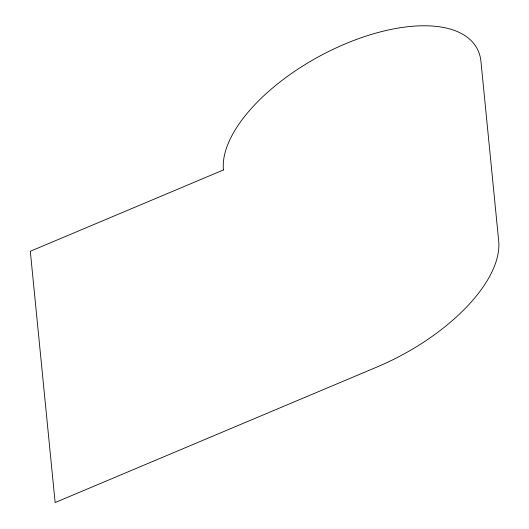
<?xml version="1.0" encoding="UTF-8"?>
<svg xmlns="http://www.w3.org/2000/svg" width="529" height="529" viewBox="0 0 529 529"><rect width="100%" height="100%" fill="white"/><g stroke="black" fill="none" stroke-linecap="round" stroke-linejoin="round"><path stroke-width="0.79" d="M223.443 169.954L30.312 251.282L55.135 502.55L377.025 367A141.825 67.891 -28.3 0 0 498.688 240.986L480.96 61.509A141.825 67.891 -28.3 0 0 345.106 43.94A141.825 67.891 -28.3 0 0 223.443 169.954"/></g></svg>
